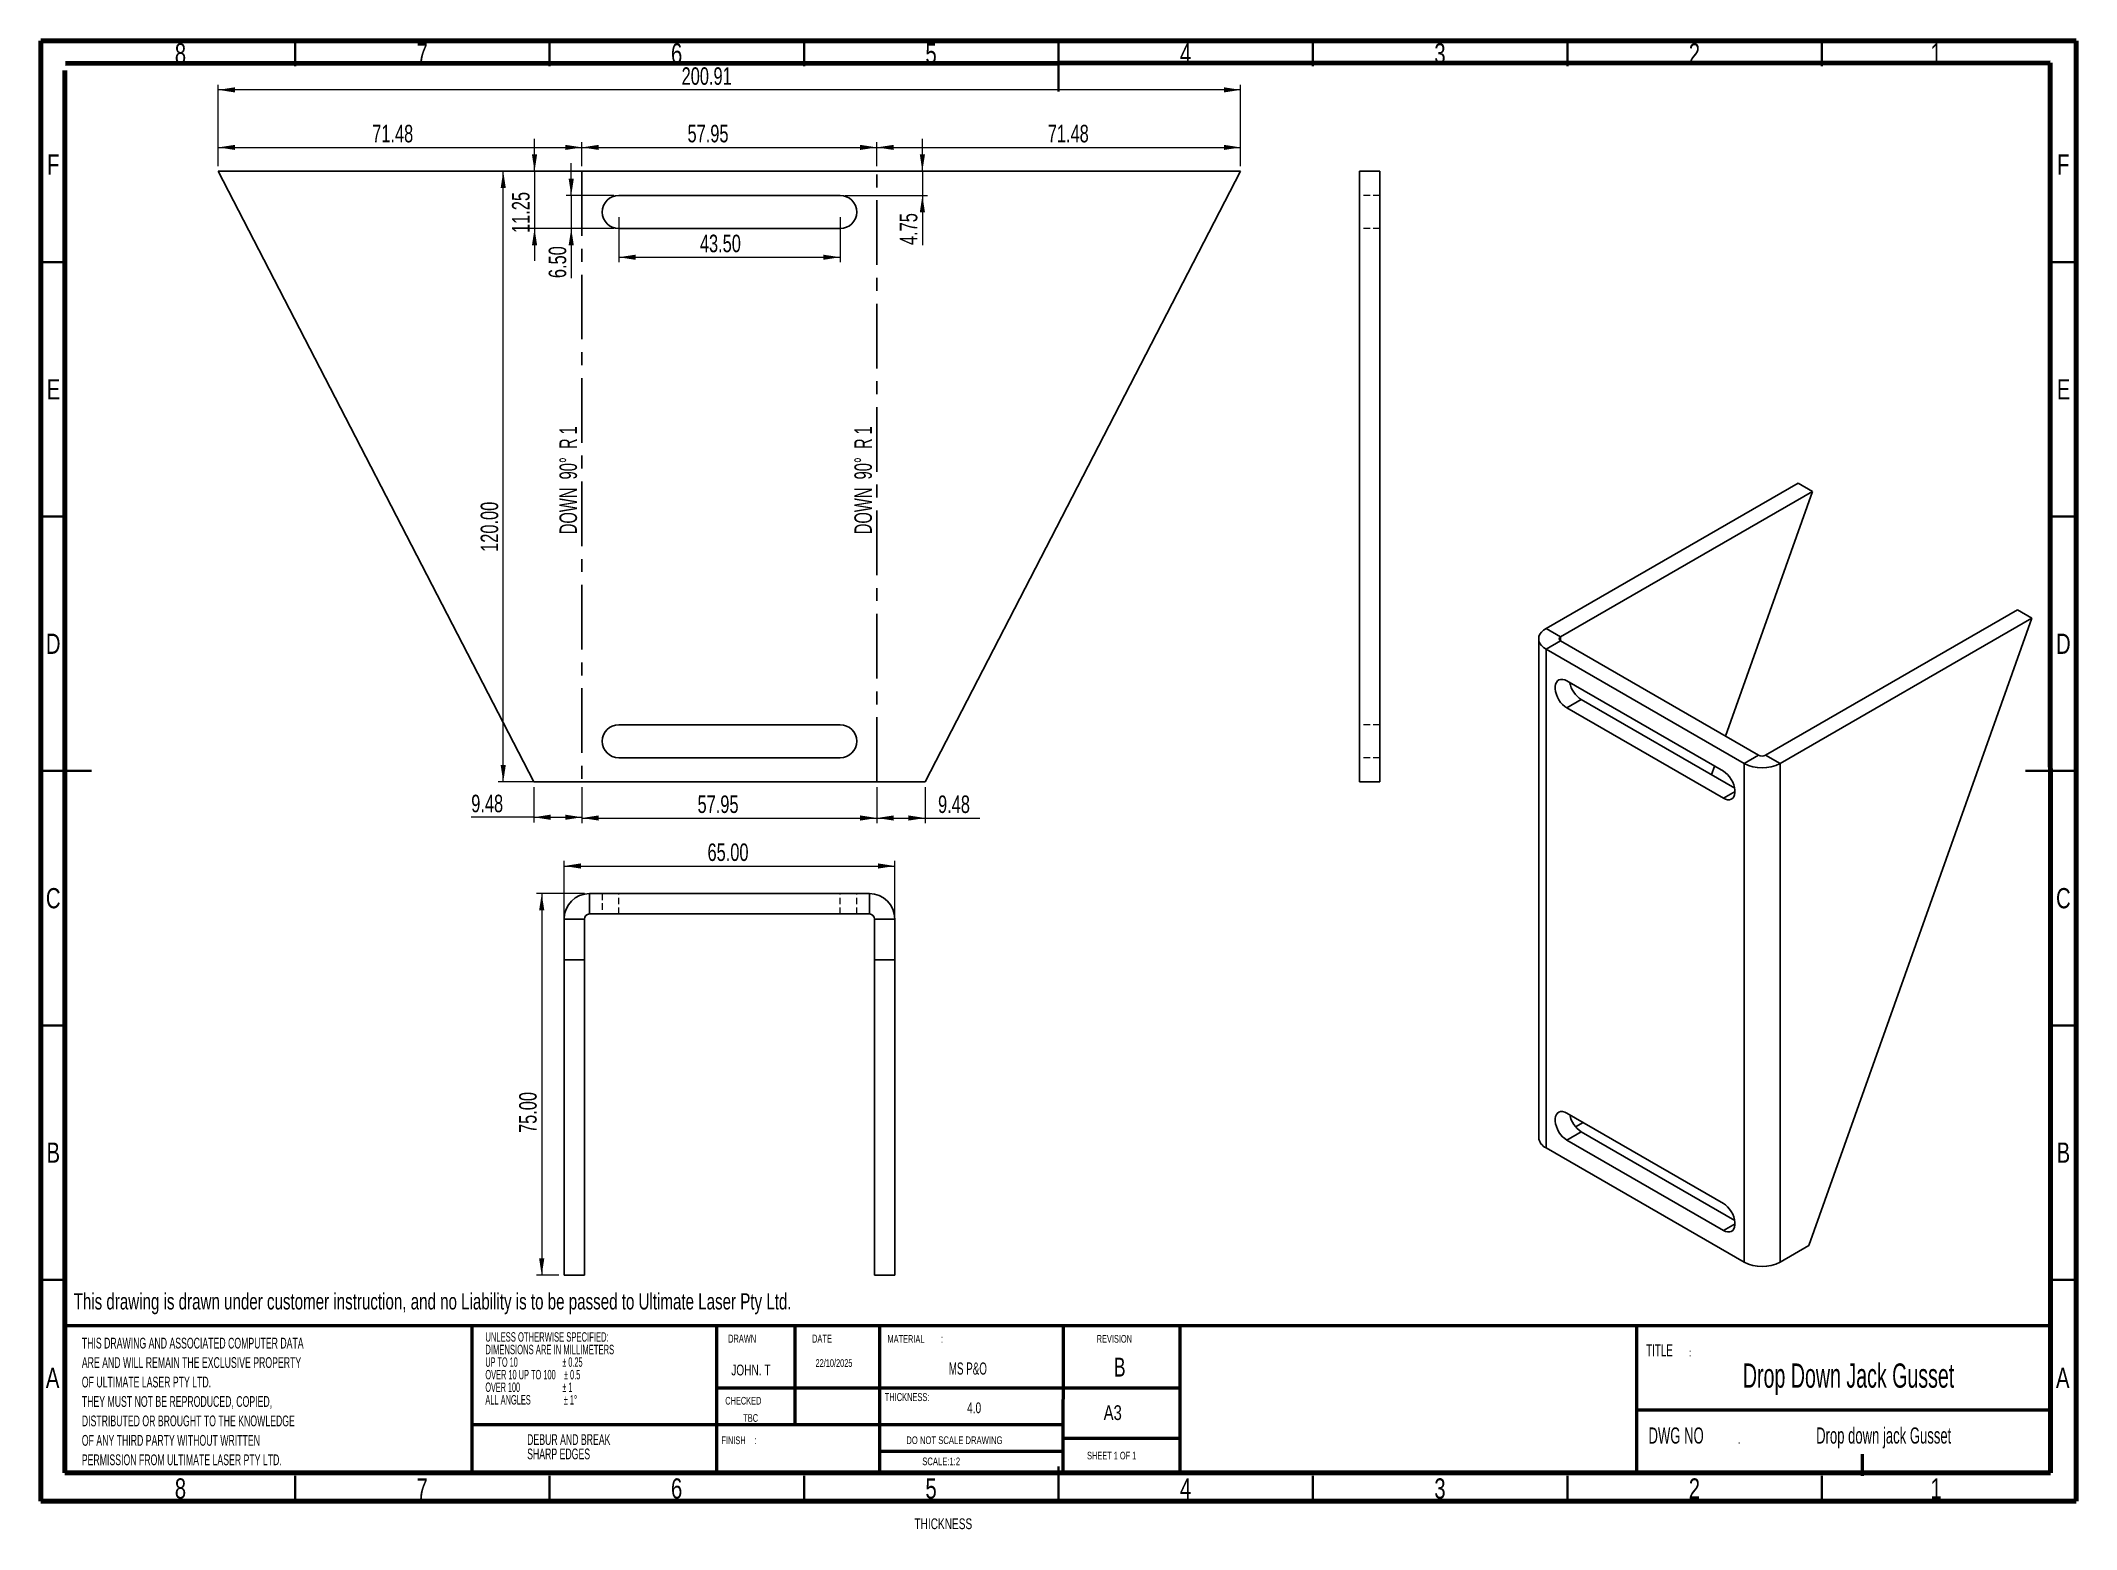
# Model space of a CAD drawing. Header units: millimetres. Extents: x 15 to 415, y -1 to 292.
import ezdxf

# ---------------------------------------------------------------- set-up
doc = ezdxf.new("R2010")
doc.units = ezdxf.units.MM
doc.linetypes.add('CENTERX2', pattern=[20.32, 12.7, -2.54, 2.54, -2.54])
doc.linetypes.add('HIDDEN', pattern=[1.905, 1.27, -0.635])
doc.styles.add('SLDTEXTSTYLE0', font='TXT', dxfattribs={"width": 0.75})
doc.styles.add('SLDTEXTSTYLE1', font='TXT', dxfattribs={"width": 0.572988})
doc.styles.add('SLDTEXTSTYLE2', font='TXT', dxfattribs={"width": 0.605})
doc.styles.add('SLDTEXTSTYLE3', font='TXT', dxfattribs={"width": 0.532083})
doc.styles.add('SLDTEXTSTYLE4', font='TXT', dxfattribs={"width": 0.568654})
doc.styles.add('SLDTEXTSTYLE5', font='TXT', dxfattribs={"width": 0.529531})
doc.styles.add('SLDTEXTSTYLE6', font='TXT', dxfattribs={"width": 0.542})
doc.styles.add('SLDTEXTSTYLE7', font='TXT', dxfattribs={"width": 0.7})
doc.styles.add('SLDTEXTSTYLE8', font='TXT', dxfattribs={"width": 0.628571})
doc.dimstyles.new('SLDDIMSTYLE0', dxfattribs={"dimtxt": 3.439583, "dimasz": 3.302, "dimexe": 0, "dimexo": 0.0625, "dimgap": 0.859896, "dimtad": 1, "dimrnd": 1e-09, "dimzin": 12, "dimdsep": 46, "dimtxsty": 'SLDTEXTSTYLE7', "dimsah": 1, "dimcen": 0.09, "dimadec": 0, "dimazin": 3, "dimtfac": 1, "dimtofl": 0, "dimtmove": 0, "dimatfit": 3, "dimfxl": 1, "dimfrac": 2, "dimtolj": 1, "dimtzin": 12, "dimarcsym": 0})
doc.dimstyles.new('SLDDIMSTYLE1', dxfattribs={"dimtxt": 3.439583, "dimasz": 3.302, "dimexe": 0, "dimexo": 0.0625, "dimgap": 0.859896, "dimtad": 1, "dimrnd": 1e-09, "dimzin": 4, "dimdsep": 46, "dimtxsty": 'SLDTEXTSTYLE7', "dimsah": 1, "dimcen": 0.09, "dimadec": 0, "dimazin": 1, "dimtfac": 1, "dimtofl": 0, "dimtmove": 0, "dimatfit": 3, "dimfxl": 1, "dimfrac": 2, "dimtolj": 1, "dimtzin": 12, "dimarcsym": 0})
doc.dimstyles.new('SLDDIMSTYLE2', dxfattribs={"dimtxt": 3.439583, "dimasz": 3.302, "dimexe": 0, "dimexo": 0.0625, "dimgap": 0.859896, "dimtad": 1, "dimrnd": 1e-09, "dimzin": 4, "dimdsep": 46, "dimtxsty": 'SLDTEXTSTYLE7', "dimsah": 1, "dimcen": 0.09, "dimadec": 0, "dimazin": 1, "dimtfac": 1, "dimtmove": 0, "dimatfit": 0, "dimfxl": 1, "dimfrac": 2, "dimtolj": 1, "dimtzin": 12, "dimarcsym": 0})
doc.dimstyles.new('SLDDIMSTYLE3', dxfattribs={"dimtxt": 3.439583, "dimasz": 3.302, "dimexe": 0, "dimexo": 0.0625, "dimgap": 0.859896, "dimtad": 1, "dimrnd": 1e-09, "dimzin": 12, "dimdsep": 46, "dimtxsty": 'SLDTEXTSTYLE7', "dimsah": 1, "dimcen": 0.09, "dimadec": 0, "dimazin": 3, "dimtfac": 1, "dimtmove": 0, "dimatfit": 0, "dimfxl": 1, "dimfrac": 2, "dimtolj": 1, "dimtzin": 12, "dimarcsym": 0})

# ---------------------------------------------------------------- blocks, each defined once
blk = doc.blocks.new('SW_NOTE_0')
at = {"color": 0, "linetype": 'Continuous', "lineweight": 0, "char_height": 1.8521, "attachment_point": 1}
for s, insert, style in [('UNLESS OTHERWISE SPECIFIED:', (0, 2.39), 'SLDTEXTSTYLE2'), ('UP TO 10                      ± 0.25', (0, -2.55), 'SLDTEXTSTYLE3'), ('DIMENSIONS ARE IN MILLIMETERS', (0, -0.08), 'SLDTEXTSTYLE2'), ('OVER 100                     ± 1', (0, -7.49), 'SLDTEXTSTYLE5'), ('OVER 10 UP TO 100    ± 0.5', (0, -5.02), 'SLDTEXTSTYLE4'), ('ALL ANGLES                ± 1°', (0, -9.96), 'SLDTEXTSTYLE6')]:
    blk.add_mtext(s, dxfattribs=dict(at, insert=insert, style=style))
blk = doc.blocks.new('SW_NOTE_0_1')
at = {"color": 0, "linetype": 'Continuous', "lineweight": 0, "char_height": 1.5, "attachment_point": 1}
for s, insert, style in [('FINISH', (0, 1.93), 'SLDTEXTSTYLE2'), (':', (6.52, 1.95), 'SLDTEXTSTYLE0')]:
    blk.add_mtext(s, dxfattribs=dict(at, insert=insert, style=style))
blk = doc.blocks.new('SW_NOTE_0_2')
at = {"color": 0, "linetype": 'Continuous', "lineweight": 0, "char_height": 2.1167, "attachment_point": 1, "style": 'SLDTEXTSTYLE2'}
for s, insert in [('DEBUR AND BREAK', (0, 2.73)), ('SHARP EDGES', (0, -0.09))]:
    blk.add_mtext(s, dxfattribs=dict(at, insert=insert))
blk = doc.blocks.new('SW_NOTE_0_3')
at = {"color": 0, "linetype": 'Continuous', "lineweight": 0, "char_height": 1.5, "attachment_point": 1}
for s, insert, style in [('MATERIAL', (0, 1.93), 'SLDTEXTSTYLE2'), (':', (10.48, 1.95), 'SLDTEXTSTYLE0')]:
    blk.add_mtext(s, dxfattribs=dict(at, insert=insert, style=style))
blk = doc.blocks.new('SW_NOTE_0_4')
at = {"color": 0, "linetype": 'Continuous', "lineweight": 0, "attachment_point": 1}
for s, insert, char_height, style in [('TITLE', (0, 3.07), 2.381, 'SLDTEXTSTYLE2'), (':', (8.44, 2.19), 1.5, 'SLDTEXTSTYLE0')]:
    blk.add_mtext(s, dxfattribs=dict(at, insert=insert, char_height=char_height, style=style))
blk = doc.blocks.new('SW_NOTE_0_5')
at = {"color": 0, "linetype": 'Continuous', "lineweight": 0, "attachment_point": 1}
for s, insert, char_height, style in [('DWG NO', (0, 4.09), 3.175, 'SLDTEXTSTYLE2'), ('.', (17.6, 2.42), 1.5, 'SLDTEXTSTYLE0')]:
    blk.add_mtext(s, dxfattribs=dict(at, insert=insert, char_height=char_height, style=style))
blk = doc.blocks.new('SW_NOTE_0_6')
at = {"color": 0, "linetype": 'Continuous', "lineweight": 0, "char_height": 2.1167, "attachment_point": 1, "style": 'SLDTEXTSTYLE2'}
for s, insert in [('THIS DRAWING AND ASSOCIATED COMPUTER DATA', (0, 2.73)), ('ARE AND WILL REMAIN THE EXCLUSIVE PROPERTY', (0, -1.09)), ('OF ULTIMATE LASER PTY LTD.', (0, -4.92)), ('THEY MUST NOT BE REPRODUCED, COPIED,', (0, -8.74)), ('DISTRIBUTED OR BROUGHT TO THE KNOWLEDGE', (0, -12.56)), ('OF ANY THIRD PARTY WITHOUT WRITTEN', (0, -16.38)), ('PERMISSION FROM ULTIMATE LASER PTY LTD.', (0, -20.2))]:
    blk.add_mtext(s, dxfattribs=dict(at, insert=insert))
blk = doc.blocks.new('_D')
at = {"color": 7, "linetype": 'Continuous', "lineweight": 0}
for p, q in [((49.89, 267.34), (49.89, 283.34)), ((250.79, 282.34), (49.89, 282.34)), ((250.79, 267.34), (250.79, 283.34))]:
    blk.add_line(p, q, dxfattribs=at)
at = {"color": 7, "linetype": 'Continuous', "lineweight": 18}
for points in [[(49.89, 282.34), (53.19, 281.83), (53.19, 282.85)], [(250.79, 282.34), (247.49, 282.85), (247.49, 281.83)]]:
    blk.add_solid(points, dxfattribs=at)
at = {"color": 7, "linetype": 'Continuous', "lineweight": 18, "insert": (140.94, 286.77), "char_height": 3.44, "attachment_point": 1, "style": 'SLDTEXTSTYLE7'}
blk.add_mtext('200.91', dxfattribs=at)
blk = doc.blocks.new('_D_1')
at = {"color": 7, "linetype": 'Continuous', "lineweight": 0}
for p, q in [((178.32, 266.34), (104.89, 266.34)), ((105.89, 146.34), (105.89, 266.34)), ((178.32, 146.34), (104.89, 146.34))]:
    blk.add_line(p, q, dxfattribs=at)
at = {"color": 7, "linetype": 'Continuous', "lineweight": 18}
for points in [[(105.89, 266.34), (105.38, 263.04), (106.39, 263.04)], [(105.89, 146.34), (106.39, 149.64), (105.38, 149.64)]]:
    blk.add_solid(points, dxfattribs=at)
at = {"color": 7, "linetype": 'Continuous', "lineweight": 18, "insert": (101.45, 191.55), "char_height": 3.44, "attachment_point": 1, "rotation": 90, "style": 'SLDTEXTSTYLE7'}
blk.add_mtext('120.00', dxfattribs=at)
blk = doc.blocks.new('_D_2')
at = {"color": 7, "linetype": 'Continuous', "lineweight": 0}
for p, q in [((49.89, 267.34), (49.89, 272.03)), ((121.36, 267.34), (121.36, 272.03)), ((49.89, 271.03), (121.36, 271.03))]:
    blk.add_line(p, q, dxfattribs=at)
at = {"color": 7, "linetype": 'Continuous', "lineweight": 18}
for points in [[(49.89, 271.03), (53.19, 270.53), (53.19, 271.54)], [(121.36, 271.03), (118.06, 271.54), (118.06, 270.53)]]:
    blk.add_solid(points, dxfattribs=at)
at = {"color": 7, "linetype": 'Continuous', "lineweight": 18, "insert": (80.14, 275.47), "char_height": 3.44, "attachment_point": 1, "style": 'SLDTEXTSTYLE7'}
blk.add_mtext('71.48', dxfattribs=at)
blk = doc.blocks.new('_D_3')
at = {"color": 7, "linetype": 'Continuous', "lineweight": 0}
for p, q in [((121.36, 267.34), (121.36, 272.03)), ((179.32, 267.34), (179.32, 272.03)), ((121.36, 271.03), (179.32, 271.03))]:
    blk.add_line(p, q, dxfattribs=at)
at = {"color": 7, "linetype": 'Continuous', "lineweight": 18}
for points in [[(121.36, 271.03), (124.67, 270.53), (124.67, 271.54)], [(179.32, 271.03), (176.01, 271.54), (176.01, 270.53)]]:
    blk.add_solid(points, dxfattribs=at)
at = {"color": 7, "linetype": 'Continuous', "lineweight": 18, "insert": (142.1, 275.47), "char_height": 3.44, "attachment_point": 1, "style": 'SLDTEXTSTYLE7'}
blk.add_mtext('57.95', dxfattribs=at)
blk = doc.blocks.new('_D_4')
at = {"color": 7, "linetype": 'Continuous', "lineweight": 0}
for p, q in [((179.32, 267.34), (179.32, 272.03)), ((250.79, 267.34), (250.79, 272.03)), ((179.32, 271.03), (250.79, 271.03))]:
    blk.add_line(p, q, dxfattribs=at)
at = {"color": 7, "linetype": 'Continuous', "lineweight": 18}
for points in [[(179.32, 271.03), (182.62, 270.53), (182.62, 271.54)], [(250.79, 271.03), (247.49, 271.54), (247.49, 270.53)]]:
    blk.add_solid(points, dxfattribs=at)
at = {"color": 7, "linetype": 'Continuous', "lineweight": 18, "insert": (212.89, 275.47), "char_height": 3.44, "attachment_point": 1, "style": 'SLDTEXTSTYLE7'}
blk.add_mtext('71.48', dxfattribs=at)
blk = doc.blocks.new('_D_5')
at = {"color": 7, "linetype": 'Continuous', "lineweight": 0}
for p, q in [((111.89, 145.34), (111.89, 138.4)), ((121.36, 145.34), (121.36, 138.4)), ((111.89, 139.4), (99.6, 139.4)), ((111.89, 139.4), (121.36, 139.4))]:
    blk.add_line(p, q, dxfattribs=at)
at = {"color": 7, "linetype": 'Continuous', "lineweight": 18}
for points in [[(111.89, 139.4), (115.19, 138.89), (115.19, 139.91)], [(121.36, 139.4), (118.06, 139.91), (118.06, 138.89)]]:
    blk.add_solid(points, dxfattribs=at)
at = {"color": 7, "linetype": 'Continuous', "lineweight": 18, "insert": (99.6, 143.83), "char_height": 3.44, "attachment_point": 1, "style": 'SLDTEXTSTYLE7'}
blk.add_mtext('9.48', dxfattribs=at)
blk = doc.blocks.new('_D_6')
at = {"color": 7, "linetype": 'Continuous', "lineweight": 0}
for p, q in [((179.32, 145.34), (179.32, 138.25)), ((188.79, 145.34), (188.79, 138.25)), ((179.32, 139.25), (188.79, 139.25)), ((188.79, 139.25), (199.52, 139.25))]:
    blk.add_line(p, q, dxfattribs=at)
at = {"color": 7, "linetype": 'Continuous', "lineweight": 18}
for points in [[(179.32, 139.25), (182.62, 138.74), (182.62, 139.76)], [(188.79, 139.25), (185.49, 139.76), (185.49, 138.74)]]:
    blk.add_solid(points, dxfattribs=at)
at = {"color": 7, "linetype": 'Continuous', "lineweight": 18, "insert": (191.33, 143.68), "char_height": 3.44, "attachment_point": 1, "style": 'SLDTEXTSTYLE7'}
blk.add_mtext('9.48', dxfattribs=at)
blk = doc.blocks.new('_D_7')
at = {"color": 7, "linetype": 'Continuous', "lineweight": 0}
for p, q in [((121.36, 145.34), (121.36, 138.25)), ((179.32, 145.34), (179.32, 138.25)), ((121.36, 139.25), (179.32, 139.25))]:
    blk.add_line(p, q, dxfattribs=at)
at = {"color": 7, "linetype": 'Continuous', "lineweight": 18}
for points in [[(121.36, 139.25), (124.67, 138.74), (124.67, 139.76)], [(179.32, 139.25), (176.01, 139.76), (176.01, 138.74)]]:
    blk.add_solid(points, dxfattribs=at)
at = {"color": 7, "linetype": 'Continuous', "lineweight": 18, "insert": (144.07, 143.68), "char_height": 3.44, "attachment_point": 1, "style": 'SLDTEXTSTYLE7'}
blk.add_mtext('57.95', dxfattribs=at)
blk = doc.blocks.new('_D_8')
at = {"color": 7, "linetype": 'Continuous', "lineweight": 0}
for p, q in [((128.59, 257.34), (128.59, 248.45)), ((172.09, 257.34), (172.09, 248.45)), ((128.59, 249.45), (172.09, 249.45))]:
    blk.add_line(p, q, dxfattribs=at)
at = {"color": 7, "linetype": 'Continuous', "lineweight": 18}
for points in [[(128.59, 249.45), (131.89, 248.94), (131.89, 249.95)], [(172.09, 249.45), (168.79, 249.95), (168.79, 248.94)]]:
    blk.add_solid(points, dxfattribs=at)
at = {"color": 7, "linetype": 'Continuous', "lineweight": 18, "insert": (144.53, 253.88), "char_height": 3.44, "attachment_point": 1, "style": 'SLDTEXTSTYLE7'}
blk.add_mtext('43.50', dxfattribs=at)
blk = doc.blocks.new('_D_9')
at = {"color": 7, "linetype": 'Continuous', "lineweight": 0}
for p, q in [((119.25, 261.59), (119.25, 267.94)), ((127.59, 261.59), (118.25, 261.59)), ((119.25, 261.59), (119.25, 255.09)), ((127.59, 255.09), (118.25, 255.09)), ((119.25, 255.09), (119.25, 245.35))]:
    blk.add_line(p, q, dxfattribs=at)
at = {"color": 7, "linetype": 'Continuous', "lineweight": 18}
for points in [[(119.25, 261.59), (119.76, 264.89), (118.74, 264.89)], [(119.25, 255.09), (118.74, 251.79), (119.76, 251.79)]]:
    blk.add_solid(points, dxfattribs=at)
at = {"color": 7, "linetype": 'Continuous', "lineweight": 18, "insert": (114.82, 245.35), "char_height": 3.44, "attachment_point": 1, "rotation": 90, "style": 'SLDTEXTSTYLE7'}
blk.add_mtext('6.50', dxfattribs=at)
blk = doc.blocks.new('_D_10')
at = {"color": 7, "linetype": 'Continuous', "lineweight": 0}
for p, q in [((188.25, 266.34), (188.25, 272.69)), ((188.25, 266.34), (188.25, 261.59)), ((173.09, 261.59), (189.25, 261.59)), ((188.25, 261.59), (188.25, 251.85))]:
    blk.add_line(p, q, dxfattribs=at)
at = {"color": 7, "linetype": 'Continuous', "lineweight": 18}
for points in [[(188.25, 266.34), (188.76, 269.64), (187.75, 269.64)], [(188.25, 261.59), (187.75, 258.29), (188.76, 258.29)]]:
    blk.add_solid(points, dxfattribs=at)
at = {"color": 7, "linetype": 'Continuous', "lineweight": 18, "insert": (183.82, 251.85), "char_height": 3.44, "attachment_point": 1, "rotation": 90, "style": 'SLDTEXTSTYLE7'}
blk.add_mtext('4.75', dxfattribs=at)
blk = doc.blocks.new('_D_11')
at = {"color": 7, "linetype": 'Continuous', "lineweight": 0}
for p, q in [((112.04, 266.34), (112.04, 272.69)), ((112.04, 266.34), (112.04, 255.09)), ((127.59, 255.09), (111.04, 255.09)), ((112.04, 255.09), (112.04, 248.74))]:
    blk.add_line(p, q, dxfattribs=at)
at = {"color": 7, "linetype": 'Continuous', "lineweight": 18}
for points in [[(112.04, 266.34), (112.55, 269.64), (111.53, 269.64)], [(112.04, 255.09), (111.53, 251.79), (112.55, 251.79)]]:
    blk.add_solid(points, dxfattribs=at)
at = {"color": 7, "linetype": 'Continuous', "lineweight": 18, "insert": (107.61, 254.22), "char_height": 3.44, "attachment_point": 1, "rotation": 90, "style": 'SLDTEXTSTYLE7'}
blk.add_mtext('11.25', dxfattribs=at)
blk = doc.blocks.new('_D_12')
at = {"color": 7, "linetype": 'Continuous', "lineweight": 0}
for p, q in [((117.84, 112.39), (117.84, 130.82)), ((117.84, 129.82), (182.84, 129.82)), ((182.84, 112.39), (182.84, 130.82))]:
    blk.add_line(p, q, dxfattribs=at)
at = {"color": 7, "linetype": 'Continuous', "lineweight": 18}
for points in [[(117.84, 129.82), (121.14, 129.31), (121.14, 130.33)], [(182.84, 129.82), (179.54, 130.33), (179.54, 129.31)]]:
    blk.add_solid(points, dxfattribs=at)
at = {"color": 7, "linetype": 'Continuous', "lineweight": 18, "insert": (146.03, 134.25), "char_height": 3.44, "attachment_point": 1, "style": 'SLDTEXTSTYLE7'}
blk.add_mtext('65.00', dxfattribs=at)
blk = doc.blocks.new('_D_13')
at = {"color": 7, "linetype": 'Continuous', "lineweight": 0}
for p, q in [((121.84, 124.39), (112.45, 124.39)), ((113.45, 124.39), (113.45, 49.39)), ((116.84, 49.39), (112.45, 49.39))]:
    blk.add_line(p, q, dxfattribs=at)
at = {"color": 7, "linetype": 'Continuous', "lineweight": 18}
for points in [[(113.45, 124.39), (112.94, 121.09), (113.96, 121.09)], [(113.45, 49.39), (113.96, 52.69), (112.94, 52.69)]]:
    blk.add_solid(points, dxfattribs=at)
at = {"color": 7, "linetype": 'Continuous', "lineweight": 18, "insert": (109.01, 77.35), "char_height": 3.44, "attachment_point": 1, "rotation": 90, "style": 'SLDTEXTSTYLE7'}
blk.add_mtext('75.00', dxfattribs=at)

msp = doc.modelspace()

# ---------------------------------------------------------------- linework, layer by layer
at = {"color": 7, "linetype": 'Continuous', "lineweight": 70}
for p, q in [((15, 5), (15, 292)), ((15, 292), (415, 292)), ((415, 292), (415, 5)), ((19.739, 10.543), (19.739, 286.175)), ((19.851, 287.519), (409.851, 287.639)), ((409.851, 287.639), (409.936, 10.543)), ((409.936, 10.543), (19.739, 10.543)), ((415, 5), (15, 5))]:
    msp.add_line(p, q, dxfattribs=at)
at = {"color": 7, "linetype": 'Continuous', "lineweight": 35}
for p, q in [((65, 287), (65, 292)), ((115, 287), (115, 292)), ((165, 287), (165, 292)), ((215, 292), (215, 282)), ((215, 287), (215, 292)), ((265, 287), (265, 292)), ((315, 287), (315, 292)), ((365, 287), (365, 292)), ((20, 248.5), (15, 248.5)), ((410, 248.5), (415, 248.5)), ((20, 198.5), (15, 198.5)), ((410, 198.5), (415, 198.5)), ((15, 148.5), (25, 148.5)), ((20, 148.5), (15, 148.5)), ((415, 148.5), (405, 148.5)), ((410, 148.5), (415, 148.5)), ((20, 98.5), (15, 98.5)), ((410, 98.5), (415, 98.5)), ((20, 48.5), (15, 48.5)), ((410, 48.5), (415, 48.5)), ((65, 10), (65, 5)), ((115, 10), (115, 5)), ((165, 10), (165, 5)), ((215, 5), (215, 11.842)), ((215, 10), (215, 5)), ((265, 10), (265, 5)), ((315, 10), (315, 5)), ((365, 10), (365, 5))]:
    msp.add_line(p, q, dxfattribs=at)
at = {"color": 7, "linetype": 'Continuous', "lineweight": 25}
for p, q in [((49.887, 266.337), (111.887, 146.337)), ((250.793, 266.337), (49.887, 266.337)), ((250.793, 266.337), (188.793, 146.337)), ((274.121, 266.337), (274.121, 146.337)), ((274.121, 266.337), (278.121, 266.337)), ((278.121, 266.337), (278.121, 146.337)), ((172.09, 261.587), (128.59, 261.587)), ((128.59, 255.087), (172.09, 255.087)), ((360.319, 205.071), (310.821, 176.497)), ((360.319, 205.071), (363.147, 203.438)), ((363.147, 203.438), (313.65, 174.864)), ((346.047, 155.345), (363.147, 203.438)), ((353.955, 151.596), (403.452, 180.17)), ((406.281, 178.538), (403.452, 180.17)), ((313.65, 174.864), (310.821, 176.497)), ((356.783, 149.963), (406.281, 178.538)), ((406.281, 178.538), (362.44, 55.244)), ((309.357, 174.456), (309.357, 76.471)), ((313.65, 174.047), (310.821, 172.415)), ((310.821, 172.415), (310.821, 74.43)), ((349.712, 149.963), (310.821, 172.415)), ((313.65, 174.047), (313.65, 174.864)), ((352.541, 151.596), (313.65, 174.047)), ((345.646, 148.432), (314.887, 166.189)), ((317.716, 162.514), (314.887, 160.881)), ((314.887, 160.881), (345.646, 143.124)), ((317.716, 162.514), (347.883, 145.099)), ((172.09, 157.587), (128.59, 157.587)), ((128.59, 151.087), (172.09, 151.087)), ((343.336, 147.724), (343.939, 149.418)), ((352.541, 151.596), (349.712, 149.963)), ((349.712, 51.978), (349.712, 149.963)), ((353.955, 151.596), (356.783, 149.963)), ((356.783, 149.963), (356.783, 51.978)), ((111.887, 146.337), (188.793, 146.337)), ((278.121, 146.337), (274.121, 146.337)), ((347.945, 144.451), (345.646, 143.124)), ((122.84, 120.389), (122.84, 124.389)), ((122.84, 124.389), (177.84, 124.389)), ((177.84, 120.389), (177.84, 124.389)), ((122.84, 120.389), (177.84, 120.389)), ((117.84, 119.389), (117.84, 111.389)), ((121.84, 119.389), (117.84, 119.389)), ((121.84, 119.389), (121.84, 111.389)), ((178.84, 111.389), (178.84, 119.389)), ((178.84, 119.389), (182.84, 119.389)), ((182.84, 111.389), (182.84, 119.389)), ((117.84, 49.389), (117.84, 111.389)), ((117.84, 111.389), (121.84, 111.389)), ((121.84, 111.389), (121.84, 49.389)), ((178.84, 111.389), (182.84, 111.389)), ((178.84, 49.389), (178.84, 111.389)), ((182.84, 49.389), (182.84, 111.389)), ((345.646, 63.512), (314.887, 81.269)), ((317.716, 77.594), (314.887, 75.961)), ((316.594, 78.579), (318.071, 79.431)), ((317.716, 77.594), (347.883, 60.179)), ((310.821, 74.43), (349.712, 51.978)), ((314.887, 75.961), (345.646, 58.204)), ((347.945, 59.531), (345.646, 58.204)), ((362.44, 55.244), (356.783, 51.978)), ((117.84, 49.389), (121.84, 49.389)), ((182.84, 49.389), (178.84, 49.389))]:
    msp.add_line(p, q, dxfattribs=at)
at = {"color": 7, "linetype": 'CENTERX2'}
for p, q in [((121.363, 266.337), (121.363, 146.337)), ((179.316, 146.337), (179.316, 266.337))]:
    msp.add_line(p, q, dxfattribs=at)
at = {"color": 7, "linetype": 'HIDDEN', "lineweight": 18}
for p, q in [((278.121, 261.587), (274.121, 261.587)), ((278.121, 255.087), (274.121, 255.087)), ((278.121, 157.587), (274.121, 157.587)), ((278.121, 151.087), (274.121, 151.087)), ((125.34, 124.389), (125.34, 120.389)), ((128.59, 120.389), (128.59, 124.389)), ((172.09, 120.389), (172.09, 124.389)), ((175.34, 120.389), (175.34, 124.389))]:
    msp.add_line(p, q, dxfattribs=at)
at = {"color": 7, "linetype": 'Continuous', "lineweight": 50}
for p, q in [((179.878, 39.477), (19.739, 39.477)), ((99.808, 10.543), (99.808, 39.477)), ((147.882, 10.543), (147.882, 39.477)), ((163.224, 20.011), (163.224, 39.477)), ((238.878, 39.477), (179.878, 39.477)), ((179.878, 10.543), (179.878, 39.477)), ((215.903, 39.477), (215.878, 10.543)), ((328.59, 39.477), (238.878, 39.477)), ((238.912, 10.543), (238.878, 39.477)), ((328.59, 39.477), (328.59, 10.543)), ((409.927, 39.477), (328.59, 39.477)), ((179.878, 27.194), (147.882, 27.194)), ((238.892, 27.194), (179.264, 27.194)), ((179.878, 20.011), (99.808, 20.011)), ((215.886, 20.011), (179.878, 20.011)), ((409.933, 22.904), (328.59, 22.904)), ((238.904, 17.349), (215.884, 17.349)), ((215.881, 14.793), (179.878, 14.793)), ((373, 10), (373, 14.25))]:
    msp.add_line(p, q, dxfattribs=at)
at = {"color": 7, "linetype": 'Continuous', "lineweight": 25, "flags": 128}
for points in [[(310.821, 176.497), (310.312, 176.152), (309.902, 175.766), (309.602, 175.348), (309.419, 174.907), (309.357, 174.456), (309.419, 174.004), (309.602, 173.564), (309.902, 173.145), (310.312, 172.759), (310.821, 172.415)], [(314.887, 166.189), (314.465, 166.387), (314.057, 166.489), (313.678, 166.49), (313.339, 166.39), (313.053, 166.193), (312.83, 165.906), (312.677, 165.537), (312.599, 165.101), (312.599, 164.611), (312.677, 164.085), (312.83, 163.54), (313.053, 162.995), (313.339, 162.468), (313.678, 161.977), (314.057, 161.54), (314.465, 161.17), (314.887, 160.881)], [(345.646, 143.124), (346.069, 142.926), (346.477, 142.824), (346.856, 142.824), (347.195, 142.923), (347.48, 143.12), (347.704, 143.408), (347.857, 143.776), (347.935, 144.212), (347.935, 144.702), (347.857, 145.228), (347.704, 145.773), (347.48, 146.319), (347.195, 146.846), (346.856, 147.336), (346.477, 147.773), (346.069, 148.143), (345.646, 148.432)], [(314.887, 81.269), (314.465, 81.467), (314.057, 81.569), (313.678, 81.569), (313.339, 81.47), (313.053, 81.273), (312.83, 80.985), (312.677, 80.617), (312.599, 80.181), (312.599, 79.691), (312.677, 79.165), (312.83, 78.62), (313.053, 78.074), (313.339, 77.547), (313.678, 77.057), (314.057, 76.62), (314.465, 76.25), (314.887, 75.961)], [(345.646, 58.204), (346.069, 58.006), (346.477, 57.904), (346.856, 57.903), (347.195, 58.003), (347.48, 58.2), (347.704, 58.487), (347.857, 58.856), (347.935, 59.292), (347.935, 59.782), (347.857, 60.308), (347.704, 60.853), (347.48, 61.398), (347.195, 61.925), (346.856, 62.416), (346.477, 62.853), (346.069, 63.223), (345.646, 63.512)]]:
    msp.add_lwpolyline(points, dxfattribs=at)
at = {"color": 7, "linetype": 'Continuous', "lineweight": 25}
for centre, radius, start, end in [((128.59, 258.337), 3.25, 90, 270), ((172.09, 258.337), 3.25, 270, 90), ((313.805, 174.456), 0.437, 110.78342, 249.21658), ((320.493, 166.794), 5.102, 190.69699, 237.02311), ((128.59, 154.337), 3.25, 90, 270), ((172.09, 154.337), 3.25, 270, 90), ((353.248, 156.724), 7.629, 242.39104, 297.60896), ((353.248, 152.961), 1.537, 242.60967, 297.39033), ((122.84, 119.389), 5, 90, 180), ((177.84, 119.389), 5, 0, 90), ((122.84, 119.389), 1, 90, 180), ((177.84, 119.389), 1, 0, 90), ((320.493, 81.874), 5.102, 190.69699, 237.02311), ((311.838, 76.705), 2.492, 185.39445, 245.92569), ((353.248, 58.739), 7.629, 242.39104, 297.60896)]:
    msp.add_arc(centre, radius, start, end, dxfattribs=at)

# ---------------------------------------------------------------- block references
at = {"color": 7, "linetype": 'Continuous', "lineweight": 0}
for name, p in [('SW_NOTE_0_6', (23.079, 34.389)), ('SW_NOTE_0', (102.378, 35.81)), ('SW_NOTE_0_3', (181.407, 35.7)), ('SW_NOTE_0_4', (330.48, 32.767)), ('SW_NOTE_0_2', (110.587, 15.432)), ('SW_NOTE_0_1', (148.761, 15.783)), ('SW_NOTE_0_5', (330.943, 15.395))]:
    msp.add_blockref(name, p, dxfattribs=at)

# ---------------------------------------------------------------- texts
for s, insert, char_height, attachment_point, style in [('8', (42.46, 291.48), 3.969, 2, 'SLDTEXTSTYLE0'), ('7', (89.96, 291.48), 3.969, 2, 'SLDTEXTSTYLE0'), ('6', (139.96, 291.48), 3.969, 2, 'SLDTEXTSTYLE0'), ('5', (189.96, 291.48), 3.969, 2, 'SLDTEXTSTYLE0'), ('4', (239.96, 291.48), 3.969, 2, 'SLDTEXTSTYLE0'), ('3', (289.96, 291.48), 3.969, 2, 'SLDTEXTSTYLE0'), ('2', (339.96, 291.48), 3.969, 2, 'SLDTEXTSTYLE0'), ('1', (387.46, 291.48), 3.969, 2, 'SLDTEXTSTYLE0'), ('F', (17.458, 269.668), 3.969, 2, 'SLDTEXTSTYLE0'), ('F', (412.458, 269.668), 3.969, 2, 'SLDTEXTSTYLE0'), ('E', (17.508, 225.48), 3.969, 2, 'SLDTEXTSTYLE0'), ('E', (412.508, 225.48), 3.969, 2, 'SLDTEXTSTYLE0'), ('D', (17.453, 175.48), 3.969, 2, 'SLDTEXTSTYLE0'), ('D', (412.453, 175.48), 3.969, 2, 'SLDTEXTSTYLE0'), ('C', (17.459, 125.48), 3.969, 2, 'SLDTEXTSTYLE0'), ('C', (412.459, 125.48), 3.969, 2, 'SLDTEXTSTYLE0'), ('B', (17.471, 75.48), 3.969, 2, 'SLDTEXTSTYLE0'), ('B', (412.471, 75.48), 3.969, 2, 'SLDTEXTSTYLE0'), ('This drawing is drawn under customer instruction, and no Liability is to be passed to Ultimate Laser Pty Ltd.', (21.465, 45.847), 3.175, 1, 'SLDTEXTSTYLE7'), ('DRAWN', (150.092, 37.73), 1.5875, 1, 'SLDTEXTSTYLE1'), ('DATE', (166.565, 37.73), 1.5875, 1, 'SLDTEXTSTYLE2'), ('REVISION', (222.507, 37.65), 1.5, 1, 'SLDTEXTSTYLE2'), ('22/10/2025', (170.882, 32.895), 1.4986, 2, 'SLDTEXTSTYLE7'), ('MS P&O', (197.191, 32.257), 2.3813, 2, 'SLDTEXTSTYLE2'), ('B', (225.861, 33.198), 3.704, 1, 'SLDTEXTSTYLE7'), ('Drop Down Jack Gusset', (370.253, 32.063), 4.7625, 2, 'SLDTEXTSTYLE2'), ('A', (17.34, 31.23), 3.969, 2, 'SLDTEXTSTYLE0'), ('JOHN. T', (154.557, 31.834), 2.1167, 2, 'SLDTEXTSTYLE7'), ('A', (412.34, 31.23), 3.969, 2, 'SLDTEXTSTYLE0'), ('CHECKED', (149.521, 25.488), 1.5, 1, 'SLDTEXTSTYLE2'), ('THICKNESS:', (180.848, 26.258), 1.5875, 1, 'SLDTEXTSTYLE2'), ('4.0', (197.046, 24.407), 2.1167, 1, 'SLDTEXTSTYLE7'), ('TBC', (154.516, 22.096), 1.4986, 2, 'SLDTEXTSTYLE2'), ('A3', (223.878, 23.854), 2.9104, 1, 'SLDTEXTSTYLE0'), ('DO NOT SCALE DRAWING', (185.099, 17.733), 1.5, 1, 'SLDTEXTSTYLE0'), ('Drop down jack Gusset', (377.154, 19.488), 3.175, 2, 'SLDTEXTSTYLE2'), ('SCALE:1:2', (188.223, 13.572), 1.5, 1, 'SLDTEXTSTYLE0'), ('SHEET 1 OF 1', (220.614, 14.71), 1.5, 1, 'SLDTEXTSTYLE2'), ('8', (42.46, 9.48), 3.969, 2, 'SLDTEXTSTYLE0'), ('7', (89.96, 9.48), 3.969, 2, 'SLDTEXTSTYLE0'), ('6', (139.96, 9.48), 3.969, 2, 'SLDTEXTSTYLE0'), ('5', (189.96, 9.48), 3.969, 2, 'SLDTEXTSTYLE0'), ('4', (239.96, 9.48), 3.969, 2, 'SLDTEXTSTYLE0'), ('3', (289.96, 9.48), 3.969, 2, 'SLDTEXTSTYLE0'), ('2', (339.96, 9.48), 3.969, 2, 'SLDTEXTSTYLE0'), ('1', (387.46, 9.48), 3.969, 2, 'SLDTEXTSTYLE0'), ('THICKNESS', (186.698, 1.622), 2.1167, 1, 'SLDTEXTSTYLE7')]:
    msp.add_mtext(s, dxfattribs=dict(at, insert=insert, char_height=char_height, attachment_point=attachment_point, style=style))
at = {"color": 7, "linetype": 'Continuous', "lineweight": 0, "char_height": 3.43958, "attachment_point": 2, "rotation": 90, "style": 'SLDTEXTSTYLE8'}
for insert in [(116.936, 205.64), (174.889, 205.64)]:
    msp.add_mtext('DOWN  90°  R 1', dxfattribs=dict(at, insert=insert))

# ---------------------------------------------------------------- dimensions: what is measured, and where the dimension line sits
at = {"color": 7, "linetype": 'Continuous', "lineweight": 18}
for base, p1, p2, dimstyle, picture, middle in [((49.887, 282.337), (250.793, 266.337), (49.887, 266.337), 'SLDDIMSTYLE0', '_D', (147.365, 282.337)), ((121.363, 271.035), (49.887, 266.337), (121.363, 266.337), 'SLDDIMSTYLE0', '_D_2', (85.398, 271.035)), ((179.316, 271.035), (121.363, 266.337), (179.316, 266.337), 'SLDDIMSTYLE0', '_D_3', (147.365, 271.035)), ((250.793, 271.035), (179.316, 266.337), (250.793, 266.337), 'SLDDIMSTYLE0', '_D_4', (218.152, 271.035)), ((172.09, 249.446), (128.59, 258.337), (172.09, 258.337), 'SLDDIMSTYLE1', '_D_8', (149.794, 249.446)), ((121.363, 139.399), (111.887, 146.337), (121.363, 146.337), 'SLDDIMSTYLE0', '_D_5', (103.7, 139.399)), ((179.316, 139.25), (121.363, 146.337), (179.316, 146.337), 'SLDDIMSTYLE0', '_D_7', (149.328, 139.25)), ((188.793, 139.25), (179.316, 146.337), (188.793, 146.337), 'SLDDIMSTYLE0', '_D_6', (195.426, 139.25)), ((182.84, 129.821), (117.84, 111.389), (182.84, 111.389), 'SLDDIMSTYLE1', '_D_12', (151.293, 129.821))]:
    dim = msp.add_linear_dim(base=base, p1=p1, p2=p2, dimstyle=dimstyle, dxfattribs=at)
    dim.commit()
    dim.dimension.update_dxf_attribs({"geometry": picture, "text_midpoint": middle, "dimtype": 160})
for base, p1, p2, dimstyle, picture, middle in [((112.041, 255.087), (49.887, 266.337), (128.59, 255.087), 'SLDDIMSTYLE3', '_D_11', (112.041, 259.485)), ((188.255, 261.587), (250.793, 266.337), (172.09, 261.587), 'SLDDIMSTYLE3', '_D_10', (188.255, 255.95)), ((105.887, 266.337), (179.316, 146.337), (179.316, 266.337), 'SLDDIMSTYLE1', '_D_1', (105.887, 197.975)), ((119.253, 255.087), (128.59, 261.587), (128.59, 255.087), 'SLDDIMSTYLE2', '_D_9', (119.253, 249.446)), ((113.448, 49.389), (122.84, 124.389), (117.84, 49.389), 'SLDDIMSTYLE1', '_D_13', (113.448, 82.611))]:
    dim = msp.add_linear_dim(base=base, p1=p1, p2=p2, angle=90, dimstyle=dimstyle, dxfattribs=at)
    dim.commit()
    dim.dimension.update_dxf_attribs({"geometry": picture, "text_midpoint": middle, "dimtype": 160})

doc.saveas('drawing.dxf')
